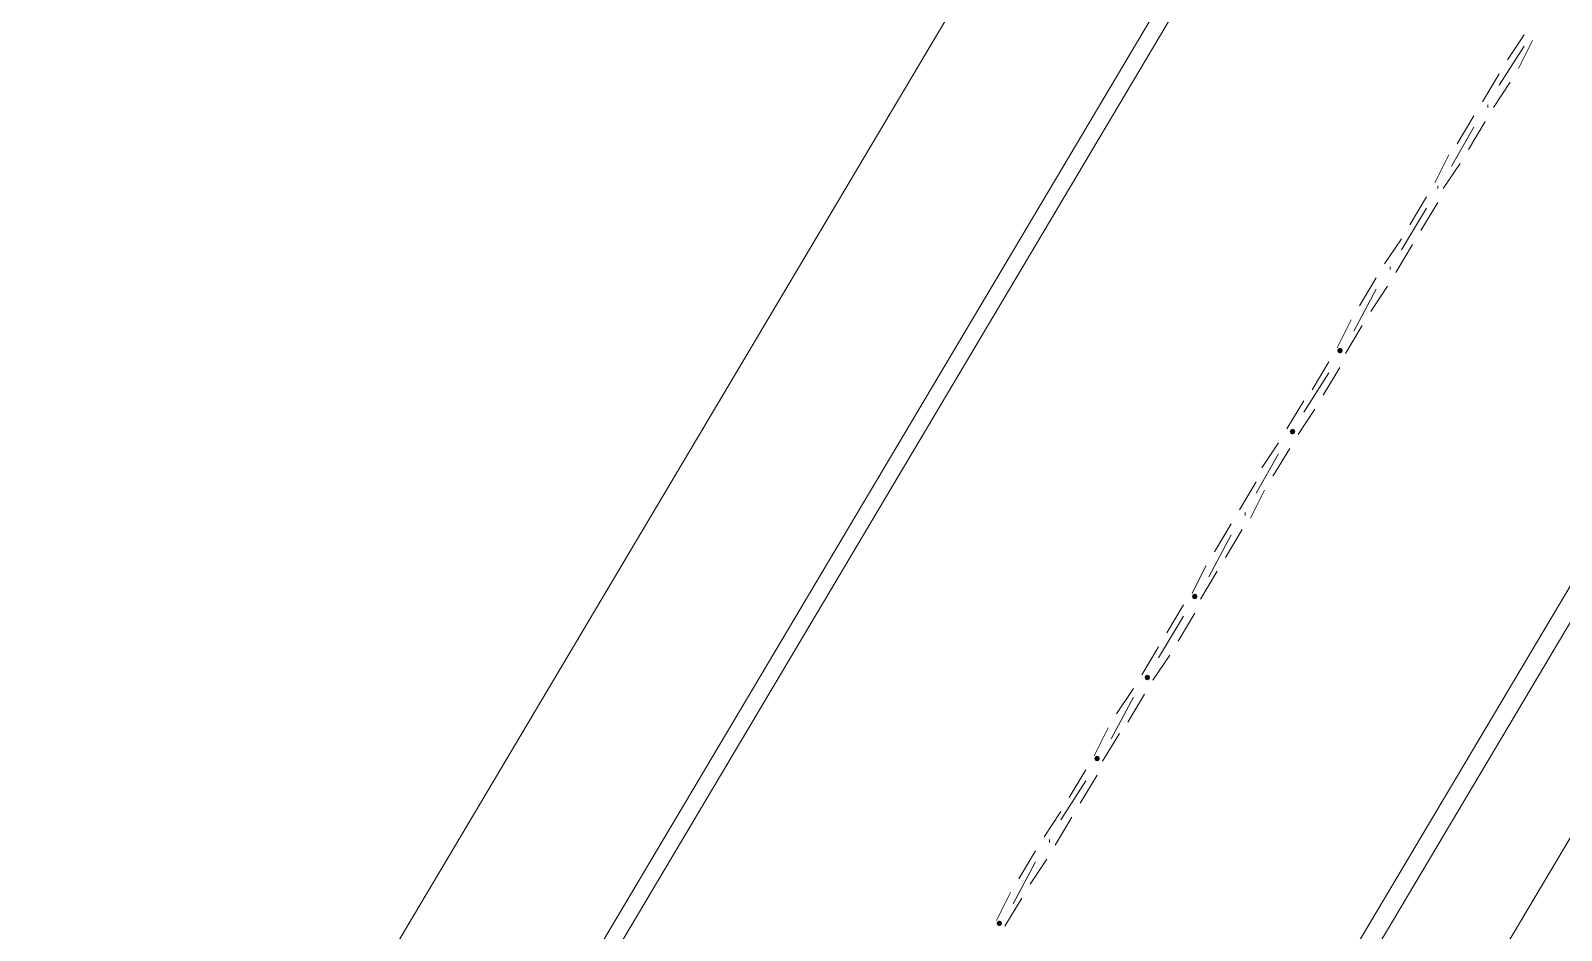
# Model space of a CAD drawing. Header units: millimetres. Extents: x 6 to 291, y 4 to 206.
# Drawn here: x 140.34 to 163.55, y 70.89 to 84.52 of the extents above; entities that cross this region are included whole.
import ezdxf

# ---------------------------------------------------------------- set-up
doc = ezdxf.new("R2010")
doc.units = ezdxf.units.MM
doc.layers.add('C00-00-00', color=7, linetype='Continuous')

msp = doc.modelspace()

# ---------------------------------------------------------------- hatches: boundary and pattern name
at = {"layer": 'C00-00-00'}
h = msp.add_hatch(color=256, dxfattribs=at)
h.dxf.hatch_style = 2
h.paths.add_polyline_path([(160.189334, 79.713665), (160.159436, 79.70123), (160.147001, 79.671332), (160.159436, 79.641434), (160.189334, 79.628999), (160.219232, 79.641434), (160.231667, 79.671332), (160.219232, 79.70123)])
h = msp.add_hatch(color=256, dxfattribs=at)
h.dxf.hatch_style = 2
h.paths.add_polyline_path([(160.189334, 79.713665), (160.159436, 79.70123), (160.147001, 79.671332), (160.159436, 79.641434), (160.189334, 79.628999), (160.219232, 79.641434), (160.231667, 79.671332), (160.219232, 79.70123)])
h = msp.add_hatch(color=256, dxfattribs=at)
h.dxf.hatch_style = 2
h.paths.add_polyline_path([(159.469659, 78.486003), (159.439761, 78.473567), (159.427326, 78.443669), (159.439761, 78.413771), (159.469659, 78.401336), (159.499557, 78.413771), (159.511992, 78.443669), (159.499557, 78.473567)])
h = msp.add_hatch(color=256, dxfattribs=at)
h.dxf.hatch_style = 2
h.paths.add_polyline_path([(159.469659, 78.486003), (159.439761, 78.473567), (159.427326, 78.443669), (159.439761, 78.413771), (159.469659, 78.401336), (159.499557, 78.413771), (159.511992, 78.443669), (159.499557, 78.473567)])
h = msp.add_hatch(color=256, dxfattribs=at)
h.dxf.hatch_style = 2
h.paths.add_polyline_path([(157.987999, 75.988336), (157.958101, 75.9759), (157.945665, 75.946002), (157.958101, 75.916104), (157.987999, 75.903669), (158.017897, 75.916104), (158.030332, 75.946002), (158.017897, 75.9759)])
h = msp.add_hatch(color=256, dxfattribs=at)
h.dxf.hatch_style = 2
h.paths.add_polyline_path([(157.987999, 75.988336), (157.958101, 75.9759), (157.945665, 75.946002), (157.958101, 75.916104), (157.987999, 75.903669), (158.017897, 75.916104), (158.030332, 75.946002), (158.017897, 75.9759)])
h = msp.add_hatch(color=256, dxfattribs=at)
h.dxf.hatch_style = 2
h.paths.add_polyline_path([(157.26834, 74.760673), (157.238442, 74.748238), (157.226006, 74.71834), (157.238442, 74.688442), (157.26834, 74.676006), (157.298238, 74.688442), (157.310673, 74.71834), (157.298238, 74.748238)])
h = msp.add_hatch(color=256, dxfattribs=at)
h.dxf.hatch_style = 2
h.paths.add_polyline_path([(157.26834, 74.760673), (157.238442, 74.748238), (157.226006, 74.71834), (157.238442, 74.688442), (157.26834, 74.676006), (157.298238, 74.688442), (157.310673, 74.71834), (157.298238, 74.748238)])
h = msp.add_hatch(color=256, dxfattribs=at)
h.dxf.hatch_style = 2
h.paths.add_polyline_path([(156.506339, 73.533002), (156.476441, 73.520567), (156.464005, 73.490669), (156.476441, 73.460771), (156.506339, 73.448336), (156.536237, 73.460771), (156.548672, 73.490669), (156.536237, 73.520567)])
h = msp.add_hatch(color=256, dxfattribs=at)
h.dxf.hatch_style = 2
h.paths.add_polyline_path([(156.506339, 73.533002), (156.476441, 73.520567), (156.464005, 73.490669), (156.476441, 73.460771), (156.506339, 73.448336), (156.536237, 73.460771), (156.548672, 73.490669), (156.536237, 73.520567)])
h = msp.add_hatch(color=256, dxfattribs=at)
h.dxf.hatch_style = 2
h.paths.add_polyline_path([(155.024662, 71.035335), (154.994764, 71.0229), (154.982329, 70.993002), (154.994764, 70.963104), (155.024662, 70.950669), (155.05456, 70.963104), (155.066996, 70.993002), (155.05456, 71.0229)])
h = msp.add_hatch(color=256, dxfattribs=at)
h.dxf.hatch_style = 2
h.paths.add_polyline_path([(155.024662, 71.035335), (154.994764, 71.0229), (154.982329, 70.993002), (154.994764, 70.963104), (155.024662, 70.950669), (155.05456, 70.963104), (155.066996, 70.993002), (155.05456, 71.0229)])

# ---------------------------------------------------------------- linework, layer by layer
at = {"layer": 'C00-00-00', "lineweight": 5}
for points in [[(193.971332, 151.553334), (140.335006, 61.341007)], [(194.225338, 146.261667), (145.584331, 64.473665)], [(193.505663, 145.542004), (145.372667, 64.600675)], [(202.480341, 141.308671), (153.839334, 59.562999)], [(202.226335, 140.335006), (154.09334, 59.436004)], [(199.940331, 133.223005), (159.257996, 64.854665)], [(162.602333, 83.693002), (162.983333, 84.285666)], [(162.602333, 83.693002), (162.983333, 84.285666)], [(162.983333, 84.455003), (162.729328, 84.074002)], [(163.110328, 84.370334), (162.898665, 83.947)], [(162.602333, 83.862339), (162.348327, 83.439004)], [(162.77167, 83.735336), (162.517664, 83.354336)], [(162.432996, 83.354336), (162.432996, 83.39667)], [(162.432996, 83.354336), (162.432996, 83.39667)], [(162.221332, 83.227333), (161.967326, 82.804006)], [(162.390669, 83.142672), (162.136663, 82.719337)], [(161.882674, 82.465339), (162.221332, 83.058004)], [(161.882674, 82.465339), (162.221332, 83.058004)], [(161.840331, 82.634669), (161.628668, 82.211333)], [(162.009669, 82.507666), (161.755663, 82.126673)], [(161.501673, 81.99967), (161.247667, 81.576335)], [(161.670994, 82.126673), (161.670994, 82.168999)], [(161.670994, 82.126673), (161.670994, 82.168999)], [(161.120672, 81.195334), (161.501673, 81.830333)], [(161.120672, 81.195334), (161.501673, 81.830333)], [(161.670994, 81.915001), (161.417004, 81.491666)], [(161.120672, 81.364672), (160.866667, 80.983671)], [(161.289994, 81.280003), (161.036004, 80.856668)], [(160.951335, 80.899002), (160.951335, 80.941337)], [(160.951335, 80.899002), (160.951335, 80.941337)], [(160.400997, 79.967672), (160.739672, 80.60267)], [(160.400997, 79.967672), (160.739672, 80.60267)], [(160.739672, 80.772), (160.485666, 80.348673)], [(160.908993, 80.645005), (160.655003, 80.264004)], [(160.358671, 80.137001), (160.147008, 79.713666)], [(160.527992, 80.052333), (160.274003, 79.629006)], [(160.019997, 79.502003), (159.766007, 79.078668)], [(160.189334, 79.417334), (159.935328, 78.993999)], [(159.638996, 78.740001), (160.019997, 79.332666)], [(159.638996, 78.740001), (160.019997, 79.332666)], [(159.638996, 78.909339), (159.385006, 78.486004)], [(159.808333, 78.782336), (159.554328, 78.401335)], [(159.257996, 78.274332), (159.004006, 77.89334)], [(158.919337, 77.512339), (159.257996, 78.105003)], [(158.919337, 77.512339), (159.257996, 78.105003)], [(159.427333, 78.189672), (159.173327, 77.766337)], [(158.919337, 77.681668), (158.665331, 77.258333)], [(159.046332, 77.554665), (158.834669, 77.131338)], [(158.75, 77.173673), (158.75, 77.215999)], [(158.75, 77.173673), (158.75, 77.215999)], [(158.199662, 76.242334), (158.538337, 76.877333)], [(158.199662, 76.242334), (158.538337, 76.877333)], [(158.538337, 77.04667), (158.284331, 76.623335)], [(158.707674, 76.962001), (158.453668, 76.538666)], [(158.157336, 76.411672), (157.945672, 75.988336)], [(158.326673, 76.327003), (158.072667, 75.903668)], [(157.818661, 75.818999), (157.564672, 75.395672)], [(157.987999, 75.692004), (157.733993, 75.268669)], [(157.437661, 75.014672), (157.818661, 75.64967)], [(157.437661, 75.014672), (157.818661, 75.64967)], [(157.437661, 75.184001), (157.183671, 74.760666)], [(157.606998, 75.057006), (157.352992, 74.676005)], [(157.05666, 74.549002), (156.802671, 74.168002)], [(156.718002, 73.787001), (157.05666, 74.422008)], [(156.718002, 73.787001), (157.05666, 74.422008)], [(157.225997, 74.464334), (156.972008, 74.041007)], [(156.67566, 73.956338), (156.463996, 73.532995)], [(156.844997, 73.87167), (156.591007, 73.448343)], [(155.956001, 72.559331), (156.337001, 73.151995)], [(155.956001, 72.559331), (156.337001, 73.151995)], [(156.337001, 73.321332), (156.082996, 72.898005)], [(156.506339, 73.236663), (156.252333, 72.813336)], [(155.956001, 72.686342), (155.701995, 72.305341)], [(156.125338, 72.601673), (155.871332, 72.17833)], [(155.786663, 72.220672), (155.786663, 72.262999)], [(155.786663, 72.220672), (155.786663, 72.262999)], [(155.575, 72.093661), (155.320994, 71.670334)], [(155.744337, 71.966666), (155.490331, 71.585666)], [(155.236326, 71.289334), (155.575, 71.92434)], [(155.236326, 71.289334), (155.575, 71.92434)], [(155.193999, 71.458671), (154.982336, 71.035328)], [(155.363337, 71.374002), (155.109331, 70.950675)]]:
    msp.add_lwpolyline(points, dxfattribs=at)

doc.saveas('drawing.dxf')
